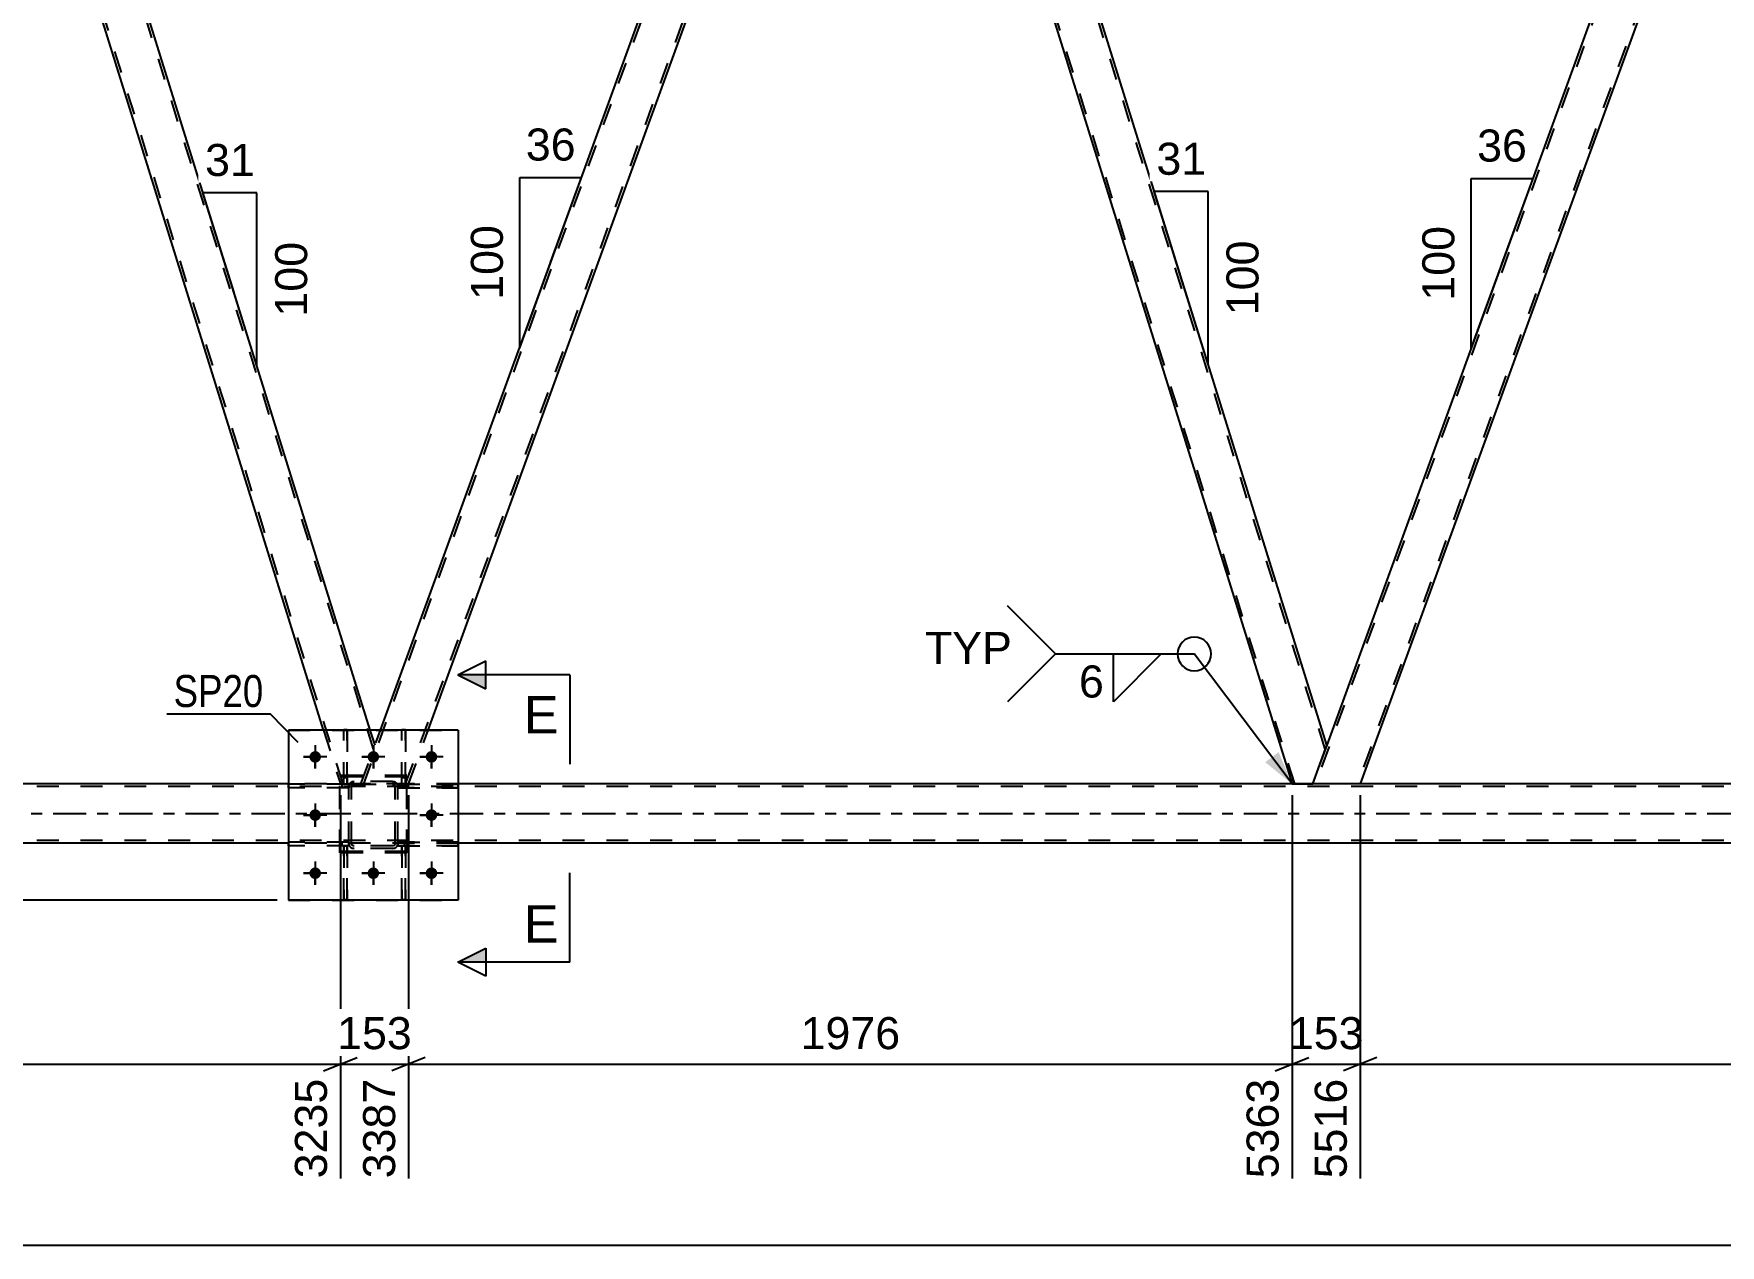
# Model space of a CAD drawing. Header units: millimetres. Extents: x -116 to 725, y -402 to 192.
# Drawn here: x 26.1 to 177, y -164.5 to -56.1 of the extents above; entities that cross this region are included whole.
import ezdxf

# ---------------------------------------------------------------- set-up
doc = ezdxf.new("R2010")
doc.units = ezdxf.units.MM
doc.linetypes.add('DXK_LINE_DOT2', pattern=[3.9198, 1.9599, -1.9599])
doc.linetypes.add('DXK_LINE_DOT3', pattern=[5.9187, 2.979, -0.9799, 0.9799, -0.9799])
doc.styles.add('Arial', font='ARIAL.TTF', dxfattribs={"height": 0.2})
doc.styles.add('Arial Narrow', font='ARIALN.TTF', dxfattribs={"height": 0.2})

# ---------------------------------------------------------------- blocks, each defined once
blk = doc.blocks.new('Part-200057545-4777 - 4561')
at = {"color": 7, "linetype": 'DXK_LINE_DOT2'}
for p, q in [((64.1, -128.43), (58.7, -128.43)), ((58.7, -128.43), (58.7, -128.75)), ((58.7, -128.75), (64.1, -128.75)), ((59.3, -128.75), (59.3, -128.43)), ((64.1, -128.75), (64.1, -128.43))]:
    blk.add_line(p, q, dxfattribs=at)
blk = doc.blocks.new('Part-200057545-4781 - 4561')
at = {"color": 7, "linetype": 'DXK_LINE_DOT2'}
for p, q in [((54.17, -128.76), (53.85, -128.76)), ((53.85, -128.76), (53.85, -133.59)), ((53.85, -129.36), (54.17, -129.36)), ((54.17, -133.59), (54.17, -128.76)), ((53.85, -133.59), (54.17, -133.59))]:
    blk.add_line(p, q, dxfattribs=at)
blk = doc.blocks.new('Part-200057545-4759 - 4561')
at = {"color": 2, "linetype": 'Continuous'}
for p, q in [((59.05, -118.4), (59.05, -118.39)), ((59.37, -118.39), (59.05, -118.39)), ((59.37, -118.4), (59.37, -118.39))]:
    blk.add_line(p, q, dxfattribs=at)
at = {"color": 7, "linetype": 'DXK_LINE_DOT2'}
for p, q in [((59.05, -123.24), (59.05, -118.4)), ((59.37, -123.24), (59.37, -118.4)), ((59.05, -122.64), (59.37, -122.64)), ((59.37, -123.24), (59.05, -123.24))]:
    blk.add_line(p, q, dxfattribs=at)
blk = doc.blocks.new('Part-200057545-4760 - 4561')
at = {"color": 7, "linetype": 'DXK_LINE_DOT2'}
for p, q in [((54.3, -128.43), (48.9, -128.43)), ((48.9, -128.75), (48.9, -128.43)), ((54.3, -128.75), (48.9, -128.75)), ((53.7, -128.75), (53.7, -128.43)), ((54.3, -128.43), (54.3, -128.75))]:
    blk.add_line(p, q, dxfattribs=at)
blk = doc.blocks.new('Part-200057545-4761 - 4561')
at = {"color": 7, "linetype": 'DXK_LINE_DOT2'}
for p, q in [((54.3, -123.23), (48.9, -123.23)), ((48.9, -123.55), (48.9, -123.23)), ((54.3, -123.55), (48.9, -123.55)), ((53.7, -123.55), (53.7, -123.23)), ((54.3, -123.23), (54.3, -123.55))]:
    blk.add_line(p, q, dxfattribs=at)
blk = doc.blocks.new('Part-200057545-4762 - 4561')
at = {"color": 7, "linetype": 'DXK_LINE_DOT2'}
for p, q in [((58.7, -128.75), (58.7, -128.43)), ((58.7, -128.43), (64.1, -128.43)), ((64.1, -128.75), (58.7, -128.75)), ((59.3, -128.75), (59.3, -128.43)), ((64.1, -128.43), (64.1, -128.75))]:
    blk.add_line(p, q, dxfattribs=at)
blk = doc.blocks.new('Part-200057545-4763 - 4561')
at = {"color": 7, "linetype": 'DXK_LINE_DOT2'}
for p, q in [((58.7, -123.55), (58.7, -123.23)), ((58.7, -123.23), (64.1, -123.23)), ((64.1, -123.55), (58.7, -123.55)), ((59.3, -123.55), (59.3, -123.23)), ((64.1, -123.23), (64.1, -123.55))]:
    blk.add_line(p, q, dxfattribs=at)
blk = doc.blocks.new('Part-200057545-4766 - 4561')
at = {"color": 7, "linetype": 'DXK_LINE_DOT2'}
for p, q in [((54.3, -128.43), (48.9, -128.43)), ((48.9, -128.43), (48.9, -128.75)), ((54.3, -128.75), (48.9, -128.75)), ((53.7, -128.75), (53.7, -128.43)), ((54.3, -128.75), (54.3, -128.43))]:
    blk.add_line(p, q, dxfattribs=at)
blk = doc.blocks.new('Part-200057545-4767 - 4561')
at = {"color": 7, "linetype": 'DXK_LINE_DOT2'}
for p, q in [((54.3, -123.48), (54.33, -123.29)), ((54.33, -123.29), (54.3, -123.48)), ((54.3, -128.52), (54.3, -123.48)), ((54.54, -123.48), (54.56, -123.38)), ((54.54, -128.52), (54.54, -123.48)), ((54.56, -123.38), (54.61, -123.31)), ((54.59, -123.03), (54.78, -123)), ((54.78, -123), (54.59, -123.03)), ((54.61, -123.31), (54.69, -123.25)), ((54.69, -123.25), (54.78, -123.24)), ((58.22, -123), (54.78, -123)), ((54.78, -123.24), (58.22, -123.24)), ((58.22, -123), (58.4, -123.03)), ((58.4, -123.03), (58.22, -123)), ((58.22, -123.24), (58.31, -123.25)), ((58.31, -123.25), (58.39, -123.31)), ((58.39, -123.31), (58.44, -123.38)), ((58.44, -123.38), (58.46, -123.48)), ((58.46, -128.52), (58.46, -123.48)), ((58.66, -123.29), (58.7, -123.48)), ((58.7, -123.48), (58.66, -123.29)), ((58.7, -128.52), (58.7, -123.48)), ((54.33, -128.7), (54.3, -128.52)), ((54.3, -128.52), (54.33, -128.7)), ((54.56, -128.61), (54.54, -128.52)), ((54.61, -128.69), (54.56, -128.61)), ((54.78, -129), (54.59, -128.96)), ((54.59, -128.96), (54.78, -129)), ((54.69, -128.74), (54.61, -128.69)), ((54.78, -128.76), (54.69, -128.74)), ((58.22, -128.76), (54.78, -128.76)), ((58.22, -129), (54.78, -129)), ((58.31, -128.74), (58.22, -128.76)), ((58.4, -128.96), (58.22, -129)), ((58.22, -129), (58.4, -128.96)), ((58.39, -128.69), (58.31, -128.74)), ((58.44, -128.61), (58.39, -128.69)), ((58.46, -128.52), (58.44, -128.61)), ((58.7, -128.52), (58.66, -128.7)), ((58.66, -128.7), (58.7, -128.52))]:
    blk.add_line(p, q, dxfattribs=at)
at = {"color": 7, "linetype": 'DXK_LINE_DOT3'}
blk.add_line((56.5, -126), (56.5, -126), dxfattribs=at)
at = {"color": 7, "linetype": 'DXK_LINE_DOT2'}
for centre, start, end in [((54.78, -123.48), 112.5, 157.5), ((54.78, -123.48), 112.5, 157.5), ((58.22, -123.48), 22.5, 67.5), ((58.22, -123.48), 22.5, 67.5), ((54.78, -128.52), 202.5, 247.5), ((54.78, -128.52), 202.5, 247.5), ((58.22, -128.52), 292.5, 337.5), ((58.22, -128.52), 292.5, 337.5)]:
    blk.add_arc(centre, 0.48, start, end, dxfattribs=at)
blk = doc.blocks.new('Part-200057545-4768 - 4561')
at = {"color": 7, "linetype": 'DXK_LINE_DOT2'}
for p, q in [((53.85, -133.59), (53.85, -128.76)), ((53.85, -128.76), (54.17, -128.76)), ((53.85, -129.36), (54.17, -129.36)), ((54.17, -128.76), (54.17, -133.59)), ((54.17, -133.59), (53.85, -133.59))]:
    blk.add_line(p, q, dxfattribs=at)
blk = doc.blocks.new('Part-200057545-4769 - 4561')
at = {"color": 7, "linetype": 'DXK_LINE_DOT2'}
for p, q in [((59.05, -133.59), (59.05, -128.76)), ((59.05, -128.76), (59.37, -128.76)), ((59.05, -129.36), (59.37, -129.36)), ((59.37, -128.76), (59.37, -133.59)), ((59.37, -133.59), (59.05, -133.59))]:
    blk.add_line(p, q, dxfattribs=at)
blk = doc.blocks.new('Part-200057545-4770 - 4561')
at = {"color": 7, "linetype": 'DXK_LINE_DOT2'}
for p, q in [((53.85, -123.24), (53.85, -118.39)), ((53.85, -118.39), (54.17, -118.39)), ((54.17, -118.39), (54.17, -123.24)), ((53.85, -122.64), (54.17, -122.64)), ((53.85, -123.2), (53.85, -123.24)), ((54.17, -123.24), (53.85, -123.24))]:
    blk.add_line(p, q, dxfattribs=at)
blk = doc.blocks.new('Part-200057545-4771 - 4561')
at = {"color": 7, "linetype": 'DXK_LINE_DOT2'}
for p, q in [((59.05, -123.24), (59.05, -118.39)), ((59.05, -118.39), (59.37, -118.39)), ((59.37, -118.39), (59.37, -123.24)), ((59.05, -122.64), (59.37, -122.64)), ((59.37, -123.24), (59.05, -123.24))]:
    blk.add_line(p, q, dxfattribs=at)
blk = doc.blocks.new('Part-200057545-4774 - 4561')
at = {"color": 7, "linetype": 'DXK_LINE_DOT2'}
for p, q in [((54.3, -123.23), (48.9, -123.23)), ((48.9, -123.23), (48.9, -123.55)), ((54.3, -123.55), (48.9, -123.55)), ((53.7, -123.55), (53.7, -123.23)), ((54.3, -123.55), (54.3, -123.23))]:
    blk.add_line(p, q, dxfattribs=at)
blk = doc.blocks.new('Part-200057545-4780 - 4561')
at = {"color": 7, "linetype": 'DXK_LINE_DOT2'}
for p, q in [((64.1, -123.23), (58.7, -123.23)), ((58.7, -123.23), (58.7, -123.55)), ((58.7, -123.55), (64.1, -123.55)), ((59.3, -123.55), (59.3, -123.23)), ((64.1, -123.55), (64.1, -123.23))]:
    blk.add_line(p, q, dxfattribs=at)
blk = doc.blocks.new('Part-200057545-4782 - 4561')
at = {"color": 7, "linetype": 'DXK_LINE_DOT2'}
for p, q in [((59.37, -128.76), (59.05, -128.76)), ((59.05, -128.76), (59.05, -133.59)), ((59.05, -129.36), (59.37, -129.36)), ((59.37, -133.59), (59.37, -128.76)), ((59.05, -133.59), (59.37, -133.59))]:
    blk.add_line(p, q, dxfattribs=at)
blk = doc.blocks.new('Part-200057545-4783 - 4561')
at = {"color": 7, "linetype": 'DXK_LINE_DOT2'}
for p, q in [((59.5, -122.59), (53.5, -122.59)), ((53.5, -129.39), (53.5, -122.59)), ((59.5, -129.39), (59.5, -122.59)), ((59.5, -129.39), (53.5, -129.39))]:
    blk.add_line(p, q, dxfattribs=at)
blk = doc.blocks.new('Part-200057545-4930 - 4561')
at = {"color": 2, "linetype": 'Continuous'}
for p, q in [((48.9, -123.22), (-43.18, -123.22)), ((219.17, -123.22), (64.1, -123.22)), ((48.9, -128.5), (-43.18, -128.5)), ((219.17, -128.5), (64.1, -128.5))]:
    blk.add_line(p, q, dxfattribs=at)
at = {"color": 7, "linetype": 'DXK_LINE_DOT2'}
for p, q in [((635.92, -123.46), (-43.18, -123.46)), ((64.1, -123.22), (48.9, -123.22)), ((635.92, -128.26), (-43.18, -128.26)), ((64.1, -128.5), (48.9, -128.5))]:
    blk.add_line(p, q, dxfattribs=at)
at = {"color": 7, "linetype": 'DXK_LINE_DOT3'}
blk.add_line((-43.18, -125.86), (635.92, -125.86), dxfattribs=at)
blk = doc.blocks.new('Part-200057545-4829 - 4561')
at = {"color": 2, "linetype": 'Continuous'}
for p, q in [((64.1, -118.4), (48.9, -118.4)), ((48.9, -118.4), (48.9, -133.6)), ((64.1, -118.4), (64.1, -133.6)), ((64.1, -133.6), (48.9, -133.6))]:
    blk.add_line(p, q, dxfattribs=at)
blk = doc.blocks.new('Part-200057545-4830 - 4561')
at = {"color": 7, "linetype": 'DXK_LINE_DOT2'}
for p, q in [((48.9, -118.4), (64.1, -118.4)), ((48.9, -118.4), (48.9, -133.6)), ((64.1, -118.4), (64.1, -133.6)), ((48.9, -133.6), (64.1, -133.6))]:
    blk.add_line(p, q, dxfattribs=at)
blk = doc.blocks.new('Part-200057545-4835 - 4561')
at = {"color": 2, "linetype": 'Continuous'}
for p, q in [((53.85, -118.4), (53.85, -118.39)), ((54.17, -118.39), (53.85, -118.39)), ((54.17, -118.4), (54.17, -118.39))]:
    blk.add_line(p, q, dxfattribs=at)
at = {"color": 7, "linetype": 'DXK_LINE_DOT2'}
for p, q in [((53.85, -123.24), (53.85, -118.4)), ((54.17, -123.24), (54.17, -118.4)), ((53.85, -122.64), (54.17, -122.64)), ((54.17, -123.24), (53.85, -123.24))]:
    blk.add_line(p, q, dxfattribs=at)
blk = doc.blocks.new('Bolt-200057545-4854 - 4561')
at = {"color": 1, "linetype": 'Continuous'}
for p, q in [((51.3, -119.76), (51.3, -120.45)), ((56.5, -119.76), (56.5, -120.45)), ((61.7, -119.76), (61.7, -120.45)), ((50.26, -120.8), (50.95, -120.8)), ((51.3, -121.84), (51.3, -121.14)), ((52.34, -120.8), (51.64, -120.8)), ((55.46, -120.8), (56.15, -120.8)), ((56.5, -121.84), (56.5, -121.14)), ((57.54, -120.8), (56.84, -120.8)), ((60.66, -120.8), (61.35, -120.8)), ((61.7, -121.84), (61.7, -121.14)), ((62.74, -120.8), (62.04, -120.8)), ((51.3, -124.96), (51.3, -125.65)), ((61.7, -124.96), (61.7, -125.65)), ((50.26, -126), (50.95, -126)), ((51.3, -127.04), (51.3, -126.34)), ((52.34, -126), (51.64, -126)), ((60.66, -126), (61.35, -126)), ((61.7, -127.04), (61.7, -126.34)), ((62.74, -126), (62.04, -126)), ((50.26, -131.2), (50.95, -131.2)), ((51.3, -130.16), (51.3, -130.85)), ((52.34, -131.2), (51.64, -131.2)), ((55.46, -131.2), (56.15, -131.2)), ((56.5, -130.16), (56.5, -130.85)), ((57.54, -131.2), (56.84, -131.2)), ((60.66, -131.2), (61.35, -131.2)), ((61.7, -130.16), (61.7, -130.85)), ((62.74, -131.2), (62.04, -131.2)), ((51.3, -132.24), (51.3, -131.54)), ((56.5, -132.24), (56.5, -131.54)), ((61.7, -132.24), (61.7, -131.54))]:
    blk.add_line(p, q, dxfattribs=at)
blk = doc.blocks.new('Bolt-200057545-4855 - 4561')
at = {"linetype": 'Continuous'}
for points in [[(51.82, -120.8, -1), (50.78, -120.8, -1)], [(57.02, -120.8, -1), (55.98, -120.8, -1)], [(62.22, -120.8, -1), (61.18, -120.8, -1)], [(51.82, -126, -1), (50.78, -126, -1)], [(62.22, -126, -1), (61.18, -126, -1)], [(51.82, -131.2, -1), (50.78, -131.2, -1)], [(57.02, -131.2, -1), (55.98, -131.2, -1)], [(62.22, -131.2, -1), (61.18, -131.2, -1)]]:
    blk.add_hatch(color=1, dxfattribs=at).paths.add_polyline_path(points)
at = {"color": 1, "linetype": 'Continuous'}
for p, q in [((51.3, -119.76), (51.3, -121.84)), ((56.5, -119.76), (56.5, -121.84)), ((61.7, -119.76), (61.7, -121.84)), ((52.34, -120.8), (50.26, -120.8)), ((57.54, -120.8), (55.46, -120.8)), ((62.74, -120.8), (60.66, -120.8)), ((51.3, -124.96), (51.3, -127.04)), ((61.7, -124.96), (61.7, -127.04)), ((52.34, -126), (50.26, -126)), ((62.74, -126), (60.66, -126)), ((52.34, -131.2), (50.26, -131.2)), ((51.3, -130.16), (51.3, -132.24)), ((57.54, -131.2), (55.46, -131.2)), ((56.5, -130.16), (56.5, -132.24)), ((62.74, -131.2), (60.66, -131.2)), ((61.7, -130.16), (61.7, -132.24))]:
    blk.add_line(p, q, dxfattribs=at)
blk = doc.blocks.new('Part-200057545-4986 - 4561')
at = {"color": 7, "linetype": 'DXK_LINE_DOT2'}
for p, q in [((55.65, -123.22), (99.77, -2)), ((59.39, -123.22), (103.51, -2)), ((99.37, -2.4), (99.51, -2)), ((103.77, -2), (99.51, -2)), ((102.22, -6.25), (103.77, -2)), ((55.39, -123.22), (57.15, -118.4)), ((59.65, -123.22), (61.4, -118.4)), ((59.65, -123.22), (55.39, -123.22))]:
    blk.add_line(p, q, dxfattribs=at)
at = {"color": 2, "linetype": 'Continuous'}
for p, q in [((57.15, -118.4), (99.37, -2.4)), ((61.4, -118.4), (102.22, -6.25))]:
    blk.add_line(p, q, dxfattribs=at)
blk = doc.blocks.new('Part-200057545-4996 - 4561')
at = {"color": 2, "linetype": 'Continuous'}
for p, q in [((18.49, -2.4), (17.09, -6.25)), ((56.23, -118.4), (20.08, -2.4)), ((52.04, -118.4), (17.09, -6.25))]:
    blk.add_line(p, q, dxfattribs=at)
at = {"color": 7, "linetype": 'DXK_LINE_DOT2'}
for p, q in [((18.63, -2), (18.49, -2.4)), ((19.95, -2), (18.63, -2)), ((56.52, -120.12), (19.7, -2)), ((20.08, -2.4), (19.95, -2)), ((53.8, -123.22), (17.22, -5.88)), ((52.04, -118.4), (53.55, -123.22)), ((56.66, -119.75), (56.23, -118.4)), ((55.39, -123.22), (56.66, -119.75)), ((53.55, -123.22), (55.39, -123.22))]:
    blk.add_line(p, q, dxfattribs=at)
blk = doc.blocks.new('Part-200057545-4997 - 4561')
at = {"color": 7, "linetype": 'DXK_LINE_DOT2'}
for p, q in [((54.3, -123.48), (54.33, -123.29)), ((54.33, -123.29), (54.3, -123.48)), ((54.3, -128.52), (54.3, -123.48)), ((54.54, -123.48), (54.56, -123.38)), ((54.54, -128.52), (54.54, -123.48)), ((54.56, -123.38), (54.61, -123.31)), ((54.59, -123.03), (54.78, -123)), ((54.78, -123), (54.59, -123.03)), ((54.61, -123.31), (54.69, -123.25)), ((54.69, -123.25), (54.78, -123.24)), ((58.22, -123), (54.78, -123)), ((54.78, -123.24), (58.22, -123.24)), ((58.22, -123), (58.4, -123.03)), ((58.4, -123.03), (58.22, -123)), ((58.22, -123.24), (58.31, -123.25)), ((58.31, -123.25), (58.39, -123.31)), ((58.39, -123.31), (58.44, -123.38)), ((58.44, -123.38), (58.46, -123.48)), ((58.46, -128.52), (58.46, -123.48)), ((58.66, -123.29), (58.7, -123.48)), ((58.7, -123.48), (58.66, -123.29)), ((58.7, -128.52), (58.7, -123.48)), ((54.33, -128.7), (54.3, -128.52)), ((54.3, -128.52), (54.33, -128.7)), ((54.56, -128.61), (54.54, -128.52)), ((54.61, -128.69), (54.56, -128.61)), ((54.78, -129), (54.59, -128.96)), ((54.59, -128.96), (54.78, -129)), ((54.69, -128.74), (54.61, -128.69)), ((54.78, -128.76), (54.69, -128.74)), ((58.22, -128.76), (54.78, -128.76)), ((58.22, -129), (54.78, -129)), ((58.31, -128.74), (58.22, -128.76)), ((58.4, -128.96), (58.22, -129)), ((58.22, -129), (58.4, -128.96)), ((58.39, -128.69), (58.31, -128.74)), ((58.44, -128.61), (58.39, -128.69)), ((58.46, -128.52), (58.44, -128.61)), ((58.7, -128.52), (58.66, -128.7)), ((58.66, -128.7), (58.7, -128.52))]:
    blk.add_line(p, q, dxfattribs=at)
at = {"color": 7, "linetype": 'DXK_LINE_DOT3'}
blk.add_line((56.5, -126), (56.5, -126), dxfattribs=at)
at = {"color": 7, "linetype": 'DXK_LINE_DOT2'}
for centre, start, end in [((54.78, -123.48), 112.5, 157.5), ((54.78, -123.48), 112.5, 157.5), ((58.22, -123.48), 22.5, 67.5), ((58.22, -123.48), 22.5, 67.5), ((54.78, -128.52), 202.5, 247.5), ((54.78, -128.52), 202.5, 247.5), ((58.22, -128.52), 292.5, 337.5), ((58.22, -128.52), 292.5, 337.5)]:
    blk.add_arc(centre, 0.48, start, end, dxfattribs=at)
blk = doc.blocks.new('Part-200057545-4998 - 4561')
at = {"color": 7, "linetype": 'DXK_LINE_DOT2'}
for p, q in [((59.5, -122.46), (53.5, -122.46)), ((53.5, -129.26), (53.5, -122.46)), ((59.5, -129.26), (59.5, -122.46)), ((59.5, -129.26), (53.5, -129.26))]:
    blk.add_line(p, q, dxfattribs=at)
blk = doc.blocks.new('Part-200057545-5054 - 4561')
at = {"color": 7, "linetype": 'DXK_LINE_DOT2'}
for p, q in [((184.9, -2), (140.78, -123.22)), ((188.65, -2), (144.53, -123.22)), ((188.9, -2), (187.36, -6.25)), ((141.79, -119.75), (140.53, -123.22)), ((144.78, -123.22), (140.53, -123.22))]:
    blk.add_line(p, q, dxfattribs=at)
at = {"color": 2, "linetype": 'Continuous'}
for p, q in [((184.65, -2), (141.79, -119.75)), ((184.65, -2), (188.9, -2)), ((187.36, -6.25), (144.78, -123.22))]:
    blk.add_line(p, q, dxfattribs=at)
blk = doc.blocks.new('Part-200057545-5059 - 4561')
at = {"color": 2, "linetype": 'Continuous'}
for p, q in [((103.62, -2.4), (102.22, -6.25)), ((141.79, -119.75), (105.13, -2.12)), ((102.22, -6.25), (138.68, -123.22)), ((140.53, -123.22), (141.79, -119.75))]:
    blk.add_line(p, q, dxfattribs=at)
at = {"color": 7, "linetype": 'DXK_LINE_DOT2'}
for p, q in [((103.77, -2), (103.62, -2.4)), ((105.09, -2), (103.77, -2)), ((141.65, -120.12), (104.84, -2)), ((105.13, -2.12), (105.09, -2)), ((138.93, -123.22), (102.36, -5.88)), ((138.68, -123.22), (140.53, -123.22))]:
    blk.add_line(p, q, dxfattribs=at)
blk = doc.blocks.new('StraightDimension-200057545-5122 - 4561')
at = {"color": 7, "linetype": 'Continuous'}
blk.add_line((-57.88, -164.46), (682.14, -164.46), dxfattribs=at)
blk = doc.blocks.new('StraightDimension-200057545-15780 - 4561')
at = {"color": 7, "linetype": 'Continuous'}
for p, q in [((53.55, -124.22), (53.55, -158.48)), ((-57.24, -129.5), (-57.24, -151.81)), ((-55.74, -147.68), (-58.74, -148.88)), ((52.05, -148.88), (55.05, -147.68)), ((-57.24, -148.28), (53.55, -148.28))]:
    blk.add_line(p, q, dxfattribs=at)
at = {"color": 0}
blk.add_wipeout([(3.2, -147.53), (3.2, -143.33), (-6.89, -143.33), (-6.89, -147.53)], dxfattribs=at)
at = {"color": 0, "linetype": 'Continuous'}
for points in [[(-57.84, -148.98), (-62.04, -148.98), (-62.04, -152.41), (-57.84, -152.41)], [(52.95, -148.98), (48.75, -148.98), (48.75, -159.08), (52.95, -159.08)]]:
    blk.add_wipeout(points, dxfattribs=at)
at = {"color": 3, "style": 'Arial'}
blk.add_text('3235', height=2.865, dxfattribs=at).set_placement((-6.29, -146.93))
at = {"color": 3, "linetype": 'Continuous', "style": 'Arial'}
for s, height, p in [('0', 2.87, (-58.44, -151.81)), ('3235', 2.865, (52.35, -158.48))]:
    blk.add_text(s, height=height, rotation=90.0002, dxfattribs=at).set_placement(p)
blk = doc.blocks.new('StraightDimension-200057545-15777 - 4561')
at = {"color": 7, "linetype": 'Continuous'}
for p, q in [((138.68, -124.22), (138.68, -158.48)), ((144.78, -124.22), (144.78, -158.48)), ((137.18, -148.88), (140.18, -147.68)), ((146.28, -147.68), (143.28, -148.88)), ((138.68, -148.28), (144.78, -148.28))]:
    blk.add_line(p, q, dxfattribs=at)
at = {"color": 0}
blk.add_wipeout([(145.67, -147.53), (145.67, -143.33), (137.8, -143.33), (137.8, -147.53)], dxfattribs=at)
at = {"color": 0, "linetype": 'Continuous'}
blk.add_wipeout([(144.18, -148.98), (139.98, -148.98), (139.98, -159.08), (144.18, -159.08)], dxfattribs=at)
at = {"color": 3, "style": 'Arial'}
blk.add_text('153', height=2.865, dxfattribs=at).set_placement((138.4, -146.93))
at = {"color": 3, "linetype": 'Continuous', "style": 'Arial'}
blk.add_text('5516', height=2.865, rotation=90.0002, dxfattribs=at).set_placement((143.58, -158.48))
blk = doc.blocks.new('AngleDimension-200057545-6317 - 4561')
at = {"color": 7, "linetype": 'Continuous'}
for p, q in [((44.04, -79.29), (41.26, -70.36)), ((46.08, -70.36), (41.26, -70.36)), ((46.08, -85.83), (41.26, -70.36)), ((46.08, -85.83), (46.08, -70.36))]:
    blk.add_line(p, q, dxfattribs=at)
at = {"color": 0}
for points in [[(46.5, -69.46), (46.5, -65.26), (40.85, -65.26), (40.85, -69.46)], [(51.18, -74.16), (46.98, -74.16), (46.98, -82.03), (51.18, -82.03)]]:
    blk.add_wipeout(points, dxfattribs=at)
at = {"color": 3, "style": 'Arial'}
blk.add_text('31', height=2.865, dxfattribs=at).set_placement((41.45, -68.86))
blk.add_text('100', height=2.865, rotation=90.0002, dxfattribs=at).set_placement((50.58, -81.43))
blk = doc.blocks.new('AngleDimension-200057545-6331 - 4561')
at = {"color": 7, "linetype": 'Continuous'}
for p, q in [((69.59, -68.98), (75.13, -68.98)), ((69.59, -84.21), (75.13, -68.98)), ((69.59, -84.21), (69.59, -68.98)), ((72.36, -76.6), (75.13, -68.98))]:
    blk.add_line(p, q, dxfattribs=at)
at = {"color": 0}
for points in [[(75.19, -68.08), (75.19, -63.88), (69.54, -63.88), (69.54, -68.08)], [(68.69, -72.66), (64.49, -72.66), (64.49, -80.53), (68.69, -80.53)]]:
    blk.add_wipeout(points, dxfattribs=at)
at = {"color": 3, "style": 'Arial'}
blk.add_text('36', height=2.865, dxfattribs=at).set_placement((70.14, -67.48))
blk.add_text('100', height=2.865, rotation=90.0002, dxfattribs=at).set_placement((68.09, -79.93))
blk = doc.blocks.new('AngleDimension-200057545-6345 - 4561')
at = {"color": 7, "linetype": 'Continuous'}
for p, q in [((128.95, -78.57), (126.36, -70.25)), ((131.18, -70.25), (126.36, -70.25)), ((131.18, -85.71), (126.36, -70.25)), ((131.18, -85.71), (131.18, -70.25))]:
    blk.add_line(p, q, dxfattribs=at)
at = {"color": 0}
for points in [[(131.59, -69.35), (131.59, -65.15), (125.95, -65.15), (125.95, -69.35)], [(136.28, -74.04), (132.08, -74.04), (132.08, -81.91), (136.28, -81.91)]]:
    blk.add_wipeout(points, dxfattribs=at)
at = {"color": 3, "style": 'Arial'}
blk.add_text('31', height=2.865, dxfattribs=at).set_placement((126.55, -68.75))
blk.add_text('100', height=2.865, rotation=90.0002, dxfattribs=at).set_placement((135.68, -81.31))
blk = doc.blocks.new('AngleDimension-200057545-6359 - 4561')
at = {"color": 7, "linetype": 'Continuous'}
for p, q in [((154.7, -69.07), (160.24, -69.07)), ((154.7, -84.29), (160.24, -69.07)), ((154.7, -84.29), (154.7, -69.07)), ((157.45, -76.73), (160.24, -69.07))]:
    blk.add_line(p, q, dxfattribs=at)
at = {"color": 0}
for points in [[(160.29, -68.17), (160.29, -63.97), (154.64, -63.97), (154.64, -68.17)], [(153.8, -72.74), (149.6, -72.74), (149.6, -80.61), (153.8, -80.61)]]:
    blk.add_wipeout(points, dxfattribs=at)
at = {"color": 3, "style": 'Arial'}
blk.add_text('36', height=2.865, dxfattribs=at).set_placement((155.24, -67.57))
blk.add_text('100', height=2.865, rotation=90.0002, dxfattribs=at).set_placement((153.2, -80.01))
blk = doc.blocks.new('StraightDimension-200057545-15748 - 4561')
at = {"color": 7, "linetype": 'Continuous'}
for p, q in [((-87.62, 9.23), (-88.82, 12.23)), ((-16.47, 10.73), (-91.07, 10.73)), ((-88.22, -133.6), (-88.22, 10.73)), ((-88.82, -132.1), (-87.62, -135.1)), ((47.9, -133.6), (-91.07, -133.6))]:
    blk.add_line(p, q, dxfattribs=at)
at = {"color": 0}
blk.add_wipeout([(-88.97, -56.39), (-93.17, -56.39), (-93.17, -66.48), (-88.97, -66.48)], dxfattribs=at)
at = {"color": 3, "style": 'Arial'}
blk.add_text('3608', height=2.865, rotation=90.0002, dxfattribs=at).set_placement((-89.57, -65.88))
blk = doc.blocks.new('StraightDimension-200057545-15776 - 4561')
at = {"color": 7, "linetype": 'Continuous'}
for p, q in [((144.78, -124.22), (144.78, -158.48)), ((223.82, -124.22), (223.82, -158.48)), ((146.28, -147.68), (143.28, -148.88)), ((222.32, -148.88), (225.32, -147.68)), ((144.78, -148.28), (223.82, -148.28))]:
    blk.add_line(p, q, dxfattribs=at)
at = {"color": 0}
blk.add_wipeout([(189.35, -147.53), (189.35, -143.33), (179.25, -143.33), (179.25, -147.53)], dxfattribs=at)
at = {"color": 0, "linetype": 'Continuous'}
blk.add_wipeout([(223.22, -148.98), (219.02, -148.98), (219.02, -159.08), (223.22, -159.08)], dxfattribs=at)
at = {"color": 3, "style": 'Arial'}
blk.add_text('1976', height=2.865, dxfattribs=at).set_placement((179.85, -146.93))
at = {"color": 3, "linetype": 'Continuous', "style": 'Arial'}
blk.add_text('7492', height=2.865, rotation=90.0002, dxfattribs=at).set_placement((222.62, -158.48))
blk = doc.blocks.new('StraightDimension-200057545-15778 - 4561')
at = {"color": 7, "linetype": 'Continuous'}
for p, q in [((59.65, -124.22), (59.65, -158.48)), ((138.68, -124.22), (138.68, -158.48)), ((61.15, -147.68), (58.15, -148.88)), ((137.18, -148.88), (140.18, -147.68)), ((59.65, -148.28), (138.68, -148.28))]:
    blk.add_line(p, q, dxfattribs=at)
at = {"color": 0}
blk.add_wipeout([(104.21, -147.53), (104.21, -143.33), (94.12, -143.33), (94.12, -147.53)], dxfattribs=at)
at = {"color": 0, "linetype": 'Continuous'}
blk.add_wipeout([(138.08, -148.98), (133.88, -148.98), (133.88, -159.08), (138.08, -159.08)], dxfattribs=at)
at = {"color": 3, "style": 'Arial'}
blk.add_text('1976', height=2.865, dxfattribs=at).set_placement((94.72, -146.93))
at = {"color": 3, "linetype": 'Continuous', "style": 'Arial'}
blk.add_text('5363', height=2.865, rotation=90.0002, dxfattribs=at).set_placement((137.48, -158.48))
blk = doc.blocks.new('StraightDimension-200057545-15779 - 4561')
at = {"color": 7, "linetype": 'Continuous'}
for p, q in [((53.55, -124.22), (53.55, -158.48)), ((59.65, -124.22), (59.65, -158.48)), ((52.05, -148.88), (55.05, -147.68)), ((61.15, -147.68), (58.15, -148.88)), ((53.55, -148.28), (59.65, -148.28))]:
    blk.add_line(p, q, dxfattribs=at)
at = {"color": 0}
blk.add_wipeout([(60.53, -147.53), (60.53, -143.33), (52.66, -143.33), (52.66, -147.53)], dxfattribs=at)
at = {"color": 0, "linetype": 'Continuous'}
blk.add_wipeout([(59.05, -148.98), (54.85, -148.98), (54.85, -159.08), (59.05, -159.08)], dxfattribs=at)
at = {"color": 3, "style": 'Arial'}
blk.add_text('153', height=2.865, dxfattribs=at).set_placement((53.26, -146.93))
at = {"color": 3, "linetype": 'Continuous', "style": 'Arial'}
blk.add_text('3387', height=2.865, rotation=90.0002, dxfattribs=at).set_placement((58.45, -158.48))
blk = doc.blocks.new('Mark-200057545-4825 - 4561')
at = {"color": 0}
blk.add_wipeout([(46.67, -116.34), (46.67, -113.34), (38.63, -113.34), (38.63, -116.34)], dxfattribs=at)
blk.add_wipeout([(46.67, -116.34), (46.67, -113.34), (38.63, -113.34), (38.63, -116.34)], dxfattribs=at)
at = {"color": 30, "linetype": 'Continuous'}
for p in [(38.03, -116.94), (49.78, -119.52)]:
    blk.add_line(p, (47.27, -116.94), dxfattribs=at)
at = {"color": 3, "style": 'Arial Narrow'}
blk.add_text('SP20', height=2.863, dxfattribs=at).set_placement((38.63, -116.34))
blk = doc.blocks.new('SectionMark-200057545-6526 - 4561')
at = {"linetype": 'Continuous'}
for points in [[(66.57, -113.45), (66.57, -114.7), (64.07, -113.45)], [(66.57, -137.9), (66.57, -139.15), (64.07, -139.15)]]:
    blk.add_hatch(color=6, dxfattribs=at).paths.add_polyline_path(points)
at = {"color": 6, "linetype": 'Continuous'}
for p, q in [((64.07, -113.45), (66.57, -112.2)), ((66.57, -114.7), (66.57, -112.2)), ((74.07, -113.45), (64.07, -113.45)), ((64.07, -113.45), (66.57, -114.7)), ((74.07, -113.45), (74.07, -121.45)), ((74.07, -139.15), (74.07, -131.15)), ((64.07, -139.15), (66.57, -137.9)), ((66.57, -137.9), (66.57, -140.4)), ((74.07, -139.15), (64.07, -139.15)), ((66.57, -140.4), (64.07, -139.15))]:
    blk.add_line(p, q, dxfattribs=at)
at = {"color": 0, "linetype": 'Continuous'}
for points in [[(73.07, -118.7), (73.07, -115.2), (69.96, -115.2), (69.96, -118.7)], [(73.07, -137.4), (73.07, -133.9), (69.96, -133.9), (69.96, -137.4)]]:
    blk.add_wipeout(points, dxfattribs=at)
at = {"color": 3, "linetype": 'Continuous', "style": 'Arial'}
for p in [(69.96, -118.7), (69.96, -137.4)]:
    blk.add_text('E', height=3.34, dxfattribs=at).set_placement(p)
blk = doc.blocks.new('WeldMark-200057545-19274 - 4561')
at = {"linetype": 'Continuous'}
blk.add_hatch(color=30, dxfattribs=at).paths.add_polyline_path([(137.48, -120.37), (138.68, -123.22), (136.28, -121.27)])
at = {"color": 3, "linetype": 'Continuous'}
for q in [(113.23, -107.3), (113.23, -115.88)]:
    blk.add_line((117.52, -111.59), q, dxfattribs=at)
at = {"color": 30, "linetype": 'Continuous'}
blk.add_line((138.68, -123.22), (129.94, -111.59), dxfattribs=at)
at = {"color": 3, "linetype": 'Continuous'}
for start, end in [(90, 270), (270, 90)]:
    blk.add_arc((129.94, -111.59), 1.5, start, end, dxfattribs=at)
at = {"color": 0}
blk.add_wipeout([(122.04, -115.69), (122.04, -112.29), (119.42, -112.29), (119.42, -115.69)], dxfattribs=at)
at = {"color": 30, "linetype": 'Continuous'}
blk.add_line((117.52, -111.59), (129.94, -111.59), dxfattribs=at)
at = {"color": 3, "linetype": 'Continuous'}
for p, q in [((122.7, -111.59), (126.98, -111.59)), ((126.98, -111.59), (122.7, -115.88)), ((122.7, -115.88), (122.7, -111.59))]:
    blk.add_line(p, q, dxfattribs=at)
at = {"color": 3, "style": 'Arial'}
blk.add_text('6', height=2.87, dxfattribs=at).set_placement((119.62, -115.49))
at = {"color": 0, "linetype": 'Continuous'}
blk.add_wipeout([(113.62, -112.49), (113.62, -109.49), (105.84, -109.49), (105.84, -112.49)], dxfattribs=at)
blk.add_wipeout([(113.62, -112.49), (113.62, -109.49), (105.84, -109.49), (105.84, -112.49)], dxfattribs=at)
at = {"color": 3, "linetype": 'Continuous', "style": 'Arial'}
blk.add_text('TYP', height=2.865, dxfattribs=at).set_placement((105.84, -112.49))

msp = doc.modelspace()

# ---------------------------------------------------------------- block references
for name in ['Part-200057545-4996 - 4561', 'Part-200057545-4986 - 4561', 'Part-200057545-5059 - 4561', 'Part-200057545-5054 - 4561', 'Part-200057545-4829 - 4561', 'Part-200057545-4830 - 4561', 'Part-200057545-4770 - 4561', 'Part-200057545-4835 - 4561', 'Part-200057545-4759 - 4561', 'Part-200057545-4771 - 4561', 'Bolt-200057545-4854 - 4561', 'Bolt-200057545-4855 - 4561', 'Part-200057545-4930 - 4561', 'Part-200057545-4761 - 4561', 'Part-200057545-4774 - 4561', 'Part-200057545-4998 - 4561', 'Part-200057545-4783 - 4561', 'Part-200057545-4767 - 4561', 'Part-200057545-4997 - 4561', 'Part-200057545-4763 - 4561', 'Part-200057545-4780 - 4561', 'Part-200057545-4760 - 4561', 'Part-200057545-4766 - 4561', 'Part-200057545-4781 - 4561', 'Part-200057545-4768 - 4561', 'Part-200057545-4777 - 4561', 'Part-200057545-4762 - 4561', 'Part-200057545-4769 - 4561', 'Part-200057545-4782 - 4561']:
    msp.add_blockref(name, (0, 0))

# ---------------------------------------------------------------- next in the draw order: block references
msp.add_blockref('StraightDimension-200057545-5122 - 4561', (0, 0))

# ---------------------------------------------------------------- next in the draw order: block references
for name in ['AngleDimension-200057545-6331 - 4561', 'AngleDimension-200057545-6359 - 4561', 'AngleDimension-200057545-6317 - 4561', 'AngleDimension-200057545-6345 - 4561', 'WeldMark-200057545-19274 - 4561', 'StraightDimension-200057545-15780 - 4561', 'StraightDimension-200057545-15777 - 4561']:
    msp.add_blockref(name, (0, 0))

# ---------------------------------------------------------------- next in the draw order: block references
for name in ['StraightDimension-200057545-15748 - 4561', 'StraightDimension-200057545-15778 - 4561', 'StraightDimension-200057545-15776 - 4561']:
    msp.add_blockref(name, (0, 0))

# ---------------------------------------------------------------- next in the draw order: block references
for name in ['SectionMark-200057545-6526 - 4561', 'Mark-200057545-4825 - 4561', 'StraightDimension-200057545-15779 - 4561']:
    msp.add_blockref(name, (0, 0))

doc.saveas('drawing.dxf')
